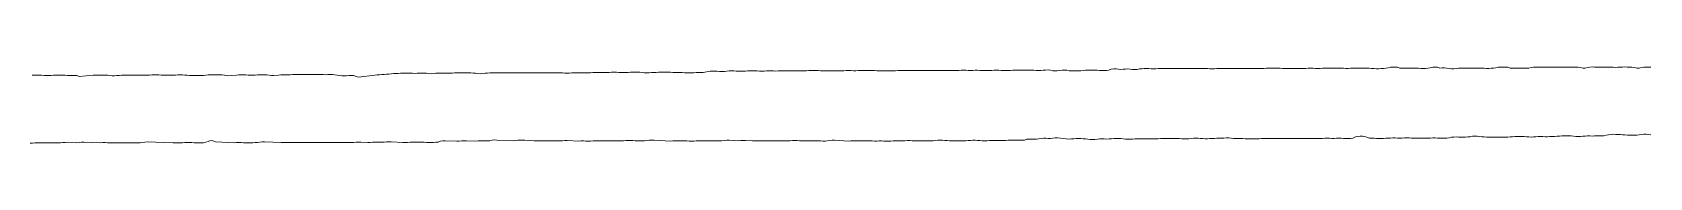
# Model space of a CAD drawing. Extents: x -16 to 11205, y -14909 to 147.
# Drawn here: x 121.24 to 136.42, y 37.67 to 38.38 of the extents above; entities that cross this region are included whole.
import ezdxf

# ---------------------------------------------------------------- set-up
doc = ezdxf.new("R2010")
doc.units = 0
doc.layers.get('0').update_dxf_attribs({"color": 1, "linetype": 'CONTINUOUS', "lineweight": 15, "true_color": 0xff0000})

msp = doc.modelspace()

# ---------------------------------------------------------------- linework, layer by layer
for p, q in [((121.257, 38.303), (121.235, 38.303)), ((121.279, 38.303), (121.257, 38.303)), ((121.301, 38.303), (121.279, 38.303)), ((121.323, 38.303), (121.301, 38.303)), ((121.345, 38.301), (121.323, 38.303)), ((121.367, 38.3), (121.345, 38.301)), ((121.389, 38.3), (121.367, 38.3)), ((121.412, 38.301), (121.389, 38.3)), ((121.434, 38.303), (121.412, 38.301)), ((121.456, 38.303), (121.434, 38.303)), ((121.477, 38.304), (121.456, 38.303)), ((121.499, 38.304), (121.477, 38.304)), ((121.521, 38.304), (121.499, 38.304)), ((121.543, 38.303), (121.521, 38.304)), ((121.565, 38.301), (121.543, 38.303)), ((121.587, 38.3), (121.565, 38.301)), ((121.609, 38.3), (121.587, 38.3)), ((121.631, 38.3), (121.609, 38.3)), ((121.653, 38.3), (121.631, 38.3)), ((121.676, 38.291), (121.653, 38.3)), ((121.808, 38.303), (121.676, 38.291)), ((121.83, 38.304), (121.808, 38.303)), ((121.852, 38.305), (121.83, 38.304)), ((121.874, 38.305), (121.852, 38.305)), ((121.896, 38.305), (121.874, 38.305)), ((121.918, 38.305), (121.896, 38.305)), ((121.94, 38.304), (121.918, 38.305)), ((121.962, 38.302), (121.94, 38.304)), ((121.984, 38.299), (121.962, 38.302)), ((122.006, 38.298), (121.984, 38.299)), ((122.028, 38.3), (122.006, 38.298)), ((122.05, 38.302), (122.028, 38.3)), ((122.072, 38.303), (122.05, 38.302)), ((122.094, 38.303), (122.072, 38.303)), ((122.116, 38.303), (122.094, 38.303)), ((122.138, 38.304), (122.116, 38.303)), ((122.16, 38.305), (122.138, 38.304)), ((122.182, 38.304), (122.16, 38.305)), ((122.204, 38.304), (122.182, 38.304)), ((122.226, 38.304), (122.204, 38.304)), ((122.248, 38.305), (122.226, 38.304)), ((122.27, 38.305), (122.248, 38.305)), ((122.292, 38.305), (122.27, 38.305)), ((122.314, 38.305), (122.292, 38.305)), ((122.336, 38.305), (122.314, 38.305)), ((122.358, 38.306), (122.336, 38.305)), ((122.38, 38.306), (122.358, 38.306)), ((122.402, 38.306), (122.38, 38.306)), ((122.424, 38.306), (122.402, 38.306)), ((122.446, 38.305), (122.424, 38.306)), ((122.468, 38.305), (122.446, 38.305)), ((122.49, 38.305), (122.468, 38.305)), ((122.512, 38.305), (122.49, 38.305)), ((122.535, 38.305), (122.512, 38.305)), ((122.557, 38.305), (122.535, 38.305)), ((122.579, 38.305), (122.557, 38.305)), ((122.601, 38.306), (122.579, 38.305)), ((122.623, 38.306), (122.601, 38.306)), ((122.645, 38.306), (122.623, 38.306)), ((122.667, 38.305), (122.645, 38.306)), ((122.689, 38.304), (122.667, 38.305)), ((122.711, 38.302), (122.689, 38.304)), ((122.733, 38.301), (122.711, 38.302)), ((122.755, 38.301), (122.733, 38.301)), ((122.777, 38.3), (122.755, 38.301)), ((122.799, 38.3), (122.777, 38.3)), ((122.821, 38.301), (122.799, 38.3)), ((122.843, 38.302), (122.821, 38.301)), ((122.865, 38.304), (122.843, 38.302)), ((122.887, 38.306), (122.865, 38.304)), ((122.909, 38.307), (122.887, 38.306)), ((122.931, 38.307), (122.909, 38.307)), ((122.953, 38.307), (122.931, 38.307)), ((122.975, 38.307), (122.953, 38.307)), ((122.997, 38.307), (122.975, 38.307)), ((123.019, 38.306), (122.997, 38.307)), ((123.041, 38.303), (123.019, 38.306)), ((123.063, 38.298), (123.041, 38.303)), ((123.151, 38.305), (123.063, 38.298)), ((123.173, 38.306), (123.151, 38.305)), ((123.195, 38.306), (123.173, 38.306)), ((123.217, 38.306), (123.195, 38.306)), ((123.239, 38.306), (123.217, 38.306)), ((123.261, 38.305), (123.239, 38.306)), ((123.283, 38.304), (123.261, 38.305)), ((123.305, 38.303), (123.283, 38.304)), ((123.327, 38.305), (123.305, 38.303)), ((123.349, 38.306), (123.327, 38.305)), ((123.371, 38.308), (123.349, 38.306)), ((123.393, 38.308), (123.371, 38.308)), ((123.416, 38.307), (123.393, 38.308)), ((123.437, 38.306), (123.416, 38.307)), ((123.459, 38.303), (123.437, 38.306)), ((123.481, 38.301), (123.459, 38.303)), ((123.504, 38.3), (123.481, 38.301)), ((123.547, 38.305), (123.504, 38.3)), ((123.569, 38.308), (123.547, 38.305)), ((123.591, 38.308), (123.569, 38.308)), ((123.613, 38.307), (123.591, 38.308)), ((123.636, 38.307), (123.613, 38.307)), ((123.657, 38.307), (123.636, 38.307)), ((123.679, 38.309), (123.657, 38.307)), ((123.701, 38.31), (123.679, 38.309)), ((123.723, 38.311), (123.701, 38.31)), ((123.746, 38.311), (123.723, 38.311)), ((123.768, 38.311), (123.746, 38.311)), ((123.79, 38.311), (123.768, 38.311)), ((123.812, 38.31), (123.79, 38.311)), ((123.834, 38.31), (123.812, 38.31)), ((123.856, 38.31), (123.834, 38.31)), ((123.878, 38.31), (123.856, 38.31)), ((123.9, 38.31), (123.878, 38.31)), ((123.922, 38.31), (123.9, 38.31)), ((123.944, 38.309), (123.922, 38.31)), ((123.966, 38.309), (123.944, 38.309)), ((123.988, 38.308), (123.966, 38.309)), ((124.01, 38.309), (123.988, 38.308)), ((124.032, 38.309), (124.01, 38.309)), ((124.054, 38.309), (124.032, 38.309)), ((124.076, 38.307), (124.054, 38.309)), ((124.098, 38.304), (124.076, 38.307)), ((124.12, 38.3), (124.098, 38.304)), ((124.142, 38.297), (124.12, 38.3)), ((124.164, 38.297), (124.142, 38.297)), ((124.186, 38.299), (124.164, 38.297)), ((124.208, 38.3), (124.186, 38.299)), ((124.23, 38.301), (124.208, 38.3)), ((124.252, 38.301), (124.23, 38.301)), ((124.275, 38.29), (124.252, 38.301)), ((124.297, 38.286), (124.275, 38.29)), ((124.451, 38.303), (124.297, 38.286)), ((124.472, 38.306), (124.451, 38.303)), ((124.494, 38.308), (124.472, 38.306)), ((124.516, 38.31), (124.494, 38.308)), ((124.538, 38.311), (124.516, 38.31)), ((124.56, 38.312), (124.538, 38.311)), ((124.582, 38.312), (124.56, 38.312)), ((124.627, 38.318), (124.582, 38.312)), ((124.649, 38.318), (124.627, 38.318)), ((124.671, 38.319), (124.649, 38.318)), ((124.693, 38.321), (124.671, 38.319)), ((124.715, 38.322), (124.693, 38.321)), ((124.737, 38.323), (124.715, 38.322)), ((124.759, 38.323), (124.737, 38.323)), ((124.781, 38.322), (124.759, 38.323)), ((124.803, 38.321), (124.781, 38.322)), ((124.825, 38.32), (124.803, 38.321)), ((124.847, 38.321), (124.825, 38.32)), ((124.869, 38.323), (124.847, 38.321)), ((124.891, 38.324), (124.869, 38.323)), ((124.913, 38.324), (124.891, 38.324)), ((124.935, 38.321), (124.913, 38.324)), ((124.957, 38.318), (124.935, 38.321)), ((124.979, 38.317), (124.957, 38.318)), ((125.001, 38.318), (124.979, 38.317)), ((125.023, 38.321), (125.001, 38.318)), ((125.045, 38.323), (125.023, 38.321)), ((125.067, 38.324), (125.045, 38.323)), ((125.089, 38.323), (125.067, 38.324)), ((125.111, 38.322), (125.089, 38.323)), ((125.133, 38.322), (125.111, 38.322)), ((125.155, 38.322), (125.133, 38.322)), ((125.177, 38.324), (125.155, 38.322)), ((125.199, 38.325), (125.177, 38.324)), ((125.221, 38.325), (125.199, 38.325)), ((125.243, 38.325), (125.221, 38.325)), ((125.265, 38.325), (125.243, 38.325)), ((125.287, 38.326), (125.265, 38.325)), ((125.309, 38.326), (125.287, 38.326)), ((125.331, 38.326), (125.309, 38.326)), ((125.353, 38.326), (125.331, 38.326)), ((125.375, 38.324), (125.353, 38.326)), ((125.397, 38.322), (125.375, 38.324)), ((125.419, 38.319), (125.397, 38.322)), ((125.441, 38.317), (125.419, 38.319)), ((125.464, 38.318), (125.441, 38.317)), ((125.486, 38.321), (125.464, 38.318)), ((125.507, 38.324), (125.486, 38.321)), ((125.529, 38.326), (125.507, 38.324)), ((125.551, 38.326), (125.529, 38.326)), ((125.573, 38.326), (125.551, 38.326)), ((125.595, 38.326), (125.573, 38.326)), ((125.617, 38.326), (125.595, 38.326)), ((125.64, 38.326), (125.617, 38.326)), ((125.662, 38.327), (125.64, 38.326)), ((125.684, 38.326), (125.662, 38.327)), ((125.706, 38.326), (125.684, 38.326)), ((125.728, 38.326), (125.706, 38.326)), ((125.75, 38.326), (125.728, 38.326)), ((125.772, 38.326), (125.75, 38.326)), ((125.794, 38.326), (125.772, 38.326)), ((125.816, 38.326), (125.794, 38.326)), ((125.838, 38.326), (125.816, 38.326)), ((125.86, 38.326), (125.838, 38.326)), ((125.882, 38.326), (125.86, 38.326)), ((125.904, 38.326), (125.882, 38.326)), ((125.926, 38.326), (125.904, 38.326)), ((125.948, 38.327), (125.926, 38.326)), ((125.97, 38.327), (125.948, 38.327)), ((125.992, 38.326), (125.97, 38.327)), ((126.014, 38.326), (125.992, 38.326)), ((126.036, 38.326), (126.014, 38.326)), ((126.058, 38.326), (126.036, 38.326)), ((126.08, 38.327), (126.058, 38.326)), ((126.102, 38.327), (126.08, 38.327)), ((126.124, 38.327), (126.102, 38.327)), ((126.146, 38.326), (126.124, 38.327)), ((126.168, 38.326), (126.146, 38.326)), ((126.19, 38.326), (126.168, 38.326)), ((126.212, 38.325), (126.19, 38.326)), ((126.234, 38.324), (126.212, 38.325)), ((126.256, 38.322), (126.234, 38.324)), ((126.278, 38.323), (126.256, 38.322)), ((126.3, 38.325), (126.278, 38.323)), ((126.322, 38.327), (126.3, 38.325)), ((126.344, 38.327), (126.322, 38.327)), ((126.366, 38.327), (126.344, 38.327)), ((126.388, 38.326), (126.366, 38.327)), ((126.41, 38.325), (126.388, 38.326)), ((126.432, 38.325), (126.41, 38.325)), ((126.454, 38.326), (126.432, 38.325)), ((126.476, 38.327), (126.454, 38.326)), ((126.498, 38.328), (126.476, 38.327)), ((126.52, 38.329), (126.498, 38.328)), ((126.542, 38.329), (126.52, 38.329)), ((126.564, 38.329), (126.542, 38.329)), ((126.586, 38.328), (126.564, 38.329)), ((126.608, 38.328), (126.586, 38.328)), ((126.63, 38.329), (126.608, 38.328)), ((126.652, 38.33), (126.63, 38.329)), ((126.674, 38.331), (126.652, 38.33)), ((126.696, 38.331), (126.674, 38.331)), ((126.719, 38.331), (126.696, 38.331)), ((126.741, 38.33), (126.719, 38.331)), ((126.763, 38.33), (126.741, 38.33)), ((126.785, 38.33), (126.763, 38.33)), ((126.807, 38.33), (126.785, 38.33)), ((126.829, 38.33), (126.807, 38.33)), ((126.851, 38.331), (126.829, 38.33)), ((126.873, 38.331), (126.851, 38.331)), ((126.895, 38.332), (126.873, 38.331)), ((126.917, 38.332), (126.895, 38.332)), ((126.939, 38.331), (126.917, 38.332)), ((126.961, 38.329), (126.939, 38.331)), ((126.983, 38.327), (126.961, 38.329)), ((127.005, 38.327), (126.983, 38.327)), ((127.027, 38.327), (127.005, 38.327)), ((127.049, 38.328), (127.027, 38.327)), ((127.071, 38.329), (127.049, 38.328)), ((127.093, 38.33), (127.071, 38.329)), ((127.115, 38.331), (127.093, 38.33)), ((127.137, 38.331), (127.115, 38.331)), ((127.159, 38.332), (127.137, 38.331)), ((127.181, 38.332), (127.159, 38.332)), ((127.203, 38.332), (127.181, 38.332)), ((127.225, 38.331), (127.203, 38.332)), ((127.247, 38.329), (127.225, 38.331)), ((127.269, 38.328), (127.247, 38.329)), ((127.291, 38.328), (127.269, 38.328)), ((127.313, 38.328), (127.291, 38.328)), ((127.335, 38.328), (127.313, 38.328)), ((127.357, 38.327), (127.335, 38.328)), ((127.379, 38.326), (127.357, 38.327)), ((127.401, 38.326), (127.379, 38.326)), ((127.423, 38.327), (127.401, 38.326)), ((127.445, 38.327), (127.423, 38.327)), ((127.467, 38.328), (127.445, 38.327)), ((127.489, 38.328), (127.467, 38.328)), ((127.511, 38.328), (127.489, 38.328)), ((127.533, 38.329), (127.511, 38.328)), ((127.6, 38.34), (127.533, 38.329)), ((127.621, 38.34), (127.6, 38.34)), ((127.643, 38.34), (127.621, 38.34)), ((127.665, 38.34), (127.643, 38.34)), ((127.687, 38.338), (127.665, 38.34)), ((127.71, 38.338), (127.687, 38.338)), ((127.732, 38.339), (127.71, 38.338)), ((127.754, 38.341), (127.732, 38.339)), ((127.776, 38.343), (127.754, 38.341)), ((127.798, 38.344), (127.776, 38.343)), ((127.82, 38.343), (127.798, 38.344)), ((127.842, 38.342), (127.82, 38.343)), ((127.864, 38.342), (127.842, 38.342)), ((127.886, 38.341), (127.864, 38.342)), ((127.908, 38.342), (127.886, 38.341)), ((127.93, 38.342), (127.908, 38.342)), ((127.952, 38.343), (127.93, 38.342)), ((127.974, 38.344), (127.952, 38.343)), ((127.996, 38.344), (127.974, 38.344)), ((128.018, 38.344), (127.996, 38.344)), ((128.04, 38.343), (128.018, 38.344)), ((128.062, 38.342), (128.04, 38.343)), ((128.084, 38.342), (128.062, 38.342)), ((128.106, 38.342), (128.084, 38.342)), ((128.128, 38.344), (128.106, 38.342)), ((128.15, 38.344), (128.128, 38.344)), ((128.172, 38.344), (128.15, 38.344)), ((128.194, 38.343), (128.172, 38.344)), ((128.216, 38.342), (128.194, 38.343)), ((128.238, 38.343), (128.216, 38.342)), ((128.26, 38.344), (128.238, 38.343)), ((128.282, 38.344), (128.26, 38.344)), ((128.304, 38.345), (128.282, 38.344)), ((128.326, 38.345), (128.304, 38.345)), ((128.348, 38.345), (128.326, 38.345)), ((128.37, 38.345), (128.348, 38.345)), ((128.392, 38.345), (128.37, 38.345)), ((128.414, 38.345), (128.392, 38.345)), ((128.436, 38.345), (128.414, 38.345)), ((128.458, 38.346), (128.436, 38.345)), ((128.48, 38.346), (128.458, 38.346)), ((128.502, 38.346), (128.48, 38.346)), ((128.524, 38.347), (128.502, 38.346)), ((128.546, 38.347), (128.524, 38.347)), ((128.568, 38.348), (128.546, 38.347)), ((128.59, 38.347), (128.568, 38.348)), ((128.612, 38.347), (128.59, 38.347)), ((128.634, 38.346), (128.612, 38.347)), ((128.656, 38.346), (128.634, 38.346)), ((128.678, 38.346), (128.656, 38.346)), ((128.7, 38.346), (128.678, 38.346)), ((128.722, 38.346), (128.7, 38.346)), ((128.744, 38.346), (128.722, 38.346)), ((128.766, 38.345), (128.744, 38.346)), ((128.788, 38.345), (128.766, 38.345)), ((128.811, 38.345), (128.788, 38.345)), ((128.833, 38.345), (128.811, 38.345)), ((128.855, 38.346), (128.833, 38.345)), ((128.877, 38.347), (128.855, 38.346)), ((128.899, 38.347), (128.877, 38.347)), ((128.921, 38.347), (128.899, 38.347)), ((128.943, 38.346), (128.921, 38.347)), ((128.965, 38.346), (128.943, 38.346)), ((128.987, 38.347), (128.965, 38.346)), ((129.009, 38.347), (128.987, 38.347)), ((129.031, 38.347), (129.009, 38.347)), ((129.053, 38.347), (129.031, 38.347)), ((129.075, 38.347), (129.053, 38.347)), ((129.097, 38.347), (129.075, 38.347)), ((129.119, 38.347), (129.097, 38.347)), ((129.141, 38.347), (129.119, 38.347)), ((129.163, 38.346), (129.141, 38.347)), ((129.185, 38.346), (129.163, 38.346)), ((129.207, 38.346), (129.185, 38.346)), ((129.229, 38.346), (129.207, 38.346)), ((129.251, 38.346), (129.229, 38.346)), ((129.273, 38.344), (129.251, 38.346)), ((129.295, 38.344), (129.273, 38.344)), ((129.317, 38.344), (129.295, 38.344)), ((129.339, 38.345), (129.317, 38.344)), ((129.361, 38.347), (129.339, 38.345)), ((129.383, 38.347), (129.361, 38.347)), ((129.405, 38.347), (129.383, 38.347)), ((129.427, 38.347), (129.405, 38.347)), ((129.449, 38.347), (129.427, 38.347)), ((129.471, 38.347), (129.449, 38.347)), ((129.493, 38.347), (129.471, 38.347)), ((129.515, 38.348), (129.493, 38.347)), ((129.537, 38.348), (129.515, 38.348)), ((129.559, 38.348), (129.537, 38.348)), ((129.581, 38.348), (129.559, 38.348)), ((129.603, 38.348), (129.581, 38.348)), ((129.625, 38.348), (129.603, 38.348)), ((129.647, 38.348), (129.625, 38.348)), ((129.669, 38.349), (129.647, 38.348)), ((129.691, 38.349), (129.669, 38.349)), ((129.713, 38.349), (129.691, 38.349)), ((129.735, 38.349), (129.713, 38.349)), ((129.757, 38.349), (129.735, 38.349)), ((129.779, 38.349), (129.757, 38.349)), ((129.801, 38.349), (129.779, 38.349)), ((129.823, 38.348), (129.801, 38.349)), ((129.846, 38.348), (129.823, 38.348)), ((129.867, 38.348), (129.846, 38.348)), ((129.889, 38.348), (129.867, 38.348)), ((129.911, 38.348), (129.889, 38.348)), ((129.933, 38.349), (129.911, 38.348)), ((129.955, 38.35), (129.933, 38.349)), ((129.978, 38.35), (129.955, 38.35)), ((130, 38.35), (129.978, 38.35)), ((130.022, 38.349), (130, 38.35)), ((130.044, 38.349), (130.022, 38.349)), ((130.066, 38.349), (130.044, 38.349)), ((130.088, 38.35), (130.066, 38.349)), ((130.11, 38.35), (130.088, 38.35)), ((130.132, 38.349), (130.11, 38.35)), ((130.154, 38.348), (130.132, 38.349)), ((130.176, 38.348), (130.154, 38.348)), ((130.198, 38.348), (130.176, 38.348)), ((130.22, 38.348), (130.198, 38.348)), ((130.242, 38.349), (130.22, 38.348)), ((130.264, 38.35), (130.242, 38.349)), ((130.286, 38.35), (130.264, 38.35)), ((130.308, 38.35), (130.286, 38.35)), ((130.33, 38.349), (130.308, 38.35)), ((130.352, 38.348), (130.33, 38.349)), ((130.374, 38.348), (130.352, 38.348)), ((130.396, 38.348), (130.374, 38.348)), ((130.418, 38.349), (130.396, 38.348)), ((130.44, 38.351), (130.418, 38.349)), ((130.462, 38.351), (130.44, 38.351)), ((130.484, 38.351), (130.462, 38.351)), ((130.506, 38.351), (130.484, 38.351)), ((130.528, 38.351), (130.506, 38.351)), ((130.55, 38.351), (130.528, 38.351)), ((130.572, 38.351), (130.55, 38.351)), ((130.594, 38.352), (130.572, 38.351)), ((130.616, 38.352), (130.594, 38.352)), ((130.638, 38.351), (130.616, 38.352)), ((130.66, 38.349), (130.638, 38.351)), ((130.682, 38.348), (130.66, 38.349)), ((130.704, 38.348), (130.682, 38.348)), ((130.726, 38.35), (130.704, 38.348)), ((130.748, 38.352), (130.726, 38.35)), ((130.771, 38.353), (130.748, 38.352)), ((130.793, 38.35), (130.771, 38.353)), ((130.815, 38.346), (130.793, 38.35)), ((130.836, 38.343), (130.815, 38.346)), ((130.858, 38.344), (130.836, 38.343)), ((130.88, 38.348), (130.858, 38.344)), ((130.902, 38.352), (130.88, 38.348)), ((130.925, 38.352), (130.902, 38.352)), ((130.947, 38.35), (130.925, 38.352)), ((130.969, 38.346), (130.947, 38.35)), ((130.991, 38.344), (130.969, 38.346)), ((131.013, 38.344), (130.991, 38.344)), ((131.035, 38.344), (131.013, 38.344)), ((131.057, 38.344), (131.035, 38.344)), ((131.079, 38.345), (131.057, 38.344)), ((131.1, 38.348), (131.079, 38.345)), ((131.122, 38.35), (131.1, 38.348)), ((131.144, 38.351), (131.122, 38.35)), ((131.167, 38.351), (131.144, 38.351)), ((131.189, 38.35), (131.167, 38.351)), ((131.211, 38.35), (131.189, 38.35)), ((131.233, 38.35), (131.211, 38.35)), ((131.255, 38.349), (131.233, 38.35)), ((131.277, 38.348), (131.255, 38.349)), ((131.299, 38.347), (131.277, 38.348)), ((131.321, 38.348), (131.299, 38.347)), ((131.342, 38.35), (131.321, 38.348)), ((131.365, 38.361), (131.342, 38.35)), ((131.387, 38.362), (131.365, 38.361)), ((131.409, 38.362), (131.387, 38.362)), ((131.431, 38.36), (131.409, 38.362)), ((131.453, 38.358), (131.431, 38.36)), ((131.475, 38.359), (131.453, 38.358)), ((131.497, 38.361), (131.475, 38.359)), ((131.519, 38.362), (131.497, 38.361)), ((131.541, 38.36), (131.519, 38.362)), ((131.563, 38.357), (131.541, 38.36)), ((131.585, 38.356), (131.563, 38.357)), ((131.608, 38.358), (131.585, 38.356)), ((131.629, 38.362), (131.608, 38.358)), ((131.651, 38.364), (131.629, 38.362)), ((131.673, 38.366), (131.651, 38.364)), ((131.695, 38.366), (131.673, 38.366)), ((131.717, 38.365), (131.695, 38.366)), ((131.739, 38.364), (131.717, 38.365)), ((131.761, 38.364), (131.739, 38.364)), ((131.783, 38.364), (131.761, 38.364)), ((131.805, 38.365), (131.783, 38.364)), ((131.827, 38.365), (131.805, 38.365)), ((131.849, 38.365), (131.827, 38.365)), ((131.871, 38.365), (131.849, 38.365)), ((131.893, 38.365), (131.871, 38.365)), ((131.915, 38.365), (131.893, 38.365)), ((131.937, 38.365), (131.915, 38.365)), ((131.959, 38.366), (131.937, 38.365)), ((131.981, 38.366), (131.959, 38.366)), ((132.003, 38.366), (131.981, 38.366)), ((132.025, 38.366), (132.003, 38.366)), ((132.048, 38.366), (132.025, 38.366)), ((132.07, 38.366), (132.048, 38.366)), ((132.092, 38.367), (132.07, 38.366)), ((132.114, 38.366), (132.092, 38.367)), ((132.136, 38.366), (132.114, 38.366)), ((132.158, 38.365), (132.136, 38.366)), ((132.18, 38.365), (132.158, 38.365)), ((132.202, 38.365), (132.18, 38.365)), ((132.224, 38.365), (132.202, 38.365)), ((132.246, 38.365), (132.224, 38.365)), ((132.268, 38.365), (132.246, 38.365)), ((132.29, 38.364), (132.268, 38.365)), ((132.312, 38.364), (132.29, 38.364)), ((132.334, 38.364), (132.312, 38.364)), ((132.356, 38.365), (132.334, 38.364)), ((132.378, 38.366), (132.356, 38.365)), ((132.4, 38.366), (132.378, 38.366)), ((132.422, 38.365), (132.4, 38.366)), ((132.444, 38.365), (132.422, 38.365)), ((132.466, 38.366), (132.444, 38.365)), ((132.488, 38.366), (132.466, 38.366)), ((132.51, 38.367), (132.488, 38.366)), ((132.532, 38.367), (132.51, 38.367)), ((132.554, 38.366), (132.532, 38.367)), ((132.576, 38.366), (132.554, 38.366)), ((132.598, 38.366), (132.576, 38.366)), ((132.62, 38.366), (132.598, 38.366)), ((132.642, 38.367), (132.62, 38.366)), ((132.664, 38.367), (132.642, 38.367)), ((132.686, 38.367), (132.664, 38.367)), ((132.708, 38.367), (132.686, 38.367)), ((132.73, 38.367), (132.708, 38.367)), ((132.752, 38.367), (132.73, 38.367)), ((132.774, 38.367), (132.752, 38.367)), ((132.796, 38.367), (132.774, 38.367)), ((132.818, 38.368), (132.796, 38.367)), ((132.84, 38.368), (132.818, 38.368)), ((132.862, 38.368), (132.84, 38.368)), ((132.884, 38.368), (132.862, 38.368)), ((132.906, 38.369), (132.884, 38.368)), ((132.928, 38.368), (132.906, 38.369)), ((132.95, 38.368), (132.928, 38.368)), ((132.972, 38.366), (132.95, 38.368)), ((132.994, 38.365), (132.972, 38.366)), ((133.016, 38.365), (132.994, 38.365)), ((133.038, 38.366), (133.016, 38.365)), ((133.06, 38.367), (133.038, 38.366)), ((133.082, 38.367), (133.06, 38.367)), ((133.105, 38.367), (133.082, 38.367)), ((133.127, 38.366), (133.105, 38.367)), ((133.149, 38.365), (133.127, 38.366)), ((133.171, 38.366), (133.149, 38.365)), ((133.192, 38.367), (133.171, 38.366)), ((133.214, 38.368), (133.192, 38.367)), ((133.237, 38.369), (133.214, 38.368)), ((133.259, 38.369), (133.237, 38.369)), ((133.281, 38.367), (133.259, 38.369)), ((133.303, 38.366), (133.281, 38.367)), ((133.325, 38.367), (133.303, 38.366)), ((133.346, 38.368), (133.325, 38.367)), ((133.368, 38.37), (133.346, 38.368)), ((133.391, 38.371), (133.368, 38.37)), ((133.413, 38.371), (133.391, 38.371)), ((133.435, 38.37), (133.413, 38.371)), ((133.457, 38.37), (133.435, 38.37)), ((133.479, 38.37), (133.457, 38.37)), ((133.501, 38.37), (133.479, 38.37)), ((133.523, 38.369), (133.501, 38.37)), ((133.545, 38.368), (133.523, 38.369)), ((133.567, 38.367), (133.545, 38.368)), ((133.589, 38.367), (133.567, 38.367)), ((133.611, 38.368), (133.589, 38.367)), ((133.633, 38.369), (133.611, 38.368)), ((133.655, 38.369), (133.633, 38.369)), ((133.677, 38.369), (133.655, 38.369)), ((133.699, 38.369), (133.677, 38.369)), ((133.721, 38.37), (133.699, 38.369)), ((133.743, 38.37), (133.721, 38.37)), ((133.765, 38.37), (133.743, 38.37)), ((133.787, 38.368), (133.765, 38.37)), ((133.809, 38.367), (133.787, 38.368)), ((133.831, 38.365), (133.809, 38.367)), ((133.853, 38.364), (133.831, 38.365)), ((133.875, 38.364), (133.853, 38.364)), ((133.897, 38.365), (133.875, 38.364)), ((133.919, 38.366), (133.897, 38.365)), ((133.941, 38.369), (133.919, 38.366)), ((133.963, 38.372), (133.941, 38.369)), ((133.985, 38.38), (133.963, 38.372)), ((134.007, 38.38), (133.985, 38.38)), ((134.029, 38.379), (134.007, 38.38)), ((134.051, 38.379), (134.029, 38.379)), ((134.074, 38.371), (134.051, 38.379)), ((134.096, 38.37), (134.074, 38.371)), ((134.118, 38.369), (134.096, 38.37)), ((134.139, 38.369), (134.118, 38.369)), ((134.161, 38.369), (134.139, 38.369)), ((134.183, 38.37), (134.161, 38.369)), ((134.206, 38.371), (134.183, 38.37)), ((134.228, 38.371), (134.206, 38.371)), ((134.25, 38.369), (134.228, 38.371)), ((134.272, 38.366), (134.25, 38.369)), ((134.294, 38.365), (134.272, 38.366)), ((134.315, 38.367), (134.294, 38.365)), ((134.337, 38.369), (134.315, 38.367)), ((134.359, 38.372), (134.337, 38.369)), ((134.382, 38.38), (134.359, 38.372)), ((134.404, 38.379), (134.382, 38.38)), ((134.426, 38.379), (134.404, 38.379)), ((134.448, 38.371), (134.426, 38.379)), ((134.47, 38.372), (134.448, 38.371)), ((134.492, 38.372), (134.47, 38.372)), ((134.514, 38.369), (134.492, 38.372)), ((134.536, 38.365), (134.514, 38.369)), ((134.558, 38.363), (134.536, 38.365)), ((134.58, 38.364), (134.558, 38.363)), ((134.602, 38.367), (134.58, 38.364)), ((134.623, 38.37), (134.602, 38.367)), ((134.646, 38.37), (134.623, 38.37)), ((134.668, 38.37), (134.646, 38.37)), ((134.69, 38.37), (134.668, 38.37)), ((134.712, 38.37), (134.69, 38.37)), ((134.734, 38.37), (134.712, 38.37)), ((134.756, 38.37), (134.734, 38.37)), ((134.778, 38.37), (134.756, 38.37)), ((134.8, 38.37), (134.778, 38.37)), ((134.822, 38.37), (134.8, 38.37)), ((134.844, 38.369), (134.822, 38.37)), ((134.866, 38.368), (134.844, 38.369)), ((134.888, 38.367), (134.866, 38.368)), ((134.91, 38.367), (134.888, 38.367)), ((134.932, 38.368), (134.91, 38.367)), ((134.954, 38.37), (134.932, 38.368)), ((134.976, 38.372), (134.954, 38.37)), ((134.998, 38.379), (134.976, 38.372)), ((135.02, 38.379), (134.998, 38.379)), ((135.042, 38.378), (135.02, 38.379)), ((135.064, 38.378), (135.042, 38.378)), ((135.086, 38.378), (135.064, 38.378)), ((135.108, 38.371), (135.086, 38.378)), ((135.13, 38.37), (135.108, 38.371)), ((135.152, 38.369), (135.13, 38.37)), ((135.174, 38.369), (135.152, 38.369)), ((135.196, 38.369), (135.174, 38.369)), ((135.218, 38.369), (135.196, 38.369)), ((135.24, 38.369), (135.218, 38.369)), ((135.262, 38.37), (135.24, 38.369)), ((135.284, 38.37), (135.262, 38.37)), ((135.307, 38.377), (135.284, 38.37)), ((135.329, 38.378), (135.307, 38.377)), ((135.351, 38.378), (135.329, 38.378)), ((135.373, 38.378), (135.351, 38.378)), ((135.395, 38.379), (135.373, 38.378)), ((135.417, 38.379), (135.395, 38.379)), ((135.439, 38.379), (135.417, 38.379)), ((135.461, 38.379), (135.439, 38.379)), ((135.483, 38.379), (135.461, 38.379)), ((135.505, 38.379), (135.483, 38.379)), ((135.527, 38.378), (135.505, 38.379)), ((135.549, 38.378), (135.527, 38.378)), ((135.571, 38.378), (135.549, 38.378)), ((135.593, 38.378), (135.571, 38.378)), ((135.615, 38.379), (135.593, 38.378)), ((135.637, 38.378), (135.615, 38.379)), ((135.659, 38.378), (135.637, 38.378)), ((135.681, 38.378), (135.659, 38.378)), ((135.703, 38.379), (135.681, 38.378)), ((135.725, 38.38), (135.703, 38.379)), ((135.747, 38.38), (135.725, 38.38)), ((135.769, 38.377), (135.747, 38.38)), ((135.791, 38.368), (135.769, 38.377)), ((135.813, 38.368), (135.791, 38.368)), ((135.835, 38.377), (135.813, 38.368)), ((135.857, 38.38), (135.835, 38.377)), ((135.879, 38.381), (135.857, 38.38)), ((135.901, 38.38), (135.879, 38.381)), ((135.923, 38.379), (135.901, 38.38)), ((135.945, 38.378), (135.923, 38.379)), ((135.967, 38.379), (135.945, 38.378)), ((135.989, 38.38), (135.967, 38.379)), ((136.011, 38.38), (135.989, 38.38)), ((136.033, 38.38), (136.011, 38.38)), ((136.055, 38.379), (136.033, 38.38)), ((136.077, 38.378), (136.055, 38.379)), ((136.099, 38.377), (136.077, 38.378)), ((136.121, 38.378), (136.099, 38.377)), ((136.143, 38.379), (136.121, 38.378)), ((136.165, 38.38), (136.143, 38.379)), ((136.187, 38.381), (136.165, 38.38)), ((136.209, 38.38), (136.187, 38.381)), ((136.231, 38.379), (136.209, 38.38)), ((136.253, 38.378), (136.231, 38.379)), ((136.275, 38.377), (136.253, 38.378)), ((136.297, 38.369), (136.275, 38.377)), ((136.319, 38.369), (136.297, 38.369)), ((136.342, 38.377), (136.319, 38.369)), ((136.364, 38.379), (136.342, 38.377)), ((136.386, 38.38), (136.364, 38.379)), ((136.408, 38.38), (136.386, 38.38)), ((136.43, 38.38), (136.408, 38.38)), ((121.214, 37.666), (121.236, 37.666)), ((121.236, 37.666), (121.258, 37.667)), ((121.258, 37.667), (121.28, 37.667)), ((121.28, 37.667), (121.302, 37.668)), ((121.302, 37.668), (121.324, 37.668)), ((121.324, 37.668), (121.346, 37.668)), ((121.346, 37.668), (121.368, 37.667)), ((121.368, 37.667), (121.39, 37.667)), ((121.39, 37.667), (121.412, 37.668)), ((121.412, 37.668), (121.434, 37.668)), ((121.434, 37.668), (121.456, 37.667)), ((121.456, 37.667), (121.478, 37.667)), ((121.478, 37.667), (121.5, 37.669)), ((121.5, 37.669), (121.522, 37.67)), ((121.522, 37.67), (121.544, 37.671)), ((121.544, 37.671), (121.654, 37.669)), ((121.654, 37.669), (121.676, 37.671)), ((121.676, 37.671), (121.698, 37.673)), ((121.698, 37.673), (121.72, 37.673)), ((121.72, 37.673), (121.874, 37.669)), ((121.874, 37.669), (121.896, 37.67)), ((121.896, 37.67), (121.918, 37.67)), ((121.918, 37.67), (121.94, 37.669)), ((121.94, 37.669), (121.962, 37.669)), ((121.962, 37.669), (121.985, 37.668)), ((121.985, 37.668), (122.007, 37.669)), ((122.007, 37.669), (122.029, 37.669)), ((122.029, 37.669), (122.051, 37.669)), ((122.051, 37.669), (122.073, 37.668)), ((122.073, 37.668), (122.095, 37.668)), ((122.095, 37.668), (122.117, 37.669)), ((122.117, 37.669), (122.139, 37.669)), ((122.139, 37.669), (122.161, 37.668)), ((122.161, 37.668), (122.183, 37.668)), ((122.183, 37.668), (122.205, 37.667)), ((122.205, 37.667), (122.227, 37.667)), ((122.227, 37.667), (122.249, 37.668)), ((122.249, 37.668), (122.271, 37.671)), ((122.271, 37.671), (122.292, 37.675)), ((122.292, 37.675), (122.315, 37.677)), ((122.315, 37.677), (122.469, 37.671)), ((122.469, 37.671), (122.557, 37.669)), ((122.557, 37.669), (122.579, 37.669)), ((122.579, 37.669), (122.601, 37.669)), ((122.601, 37.669), (122.623, 37.669)), ((122.623, 37.669), (122.645, 37.669)), ((122.645, 37.669), (122.667, 37.67)), ((122.667, 37.67), (122.689, 37.671)), ((122.689, 37.671), (122.711, 37.671)), ((122.711, 37.671), (122.733, 37.67)), ((122.733, 37.67), (122.755, 37.669)), ((122.755, 37.669), (122.822, 37.667)), ((122.822, 37.667), (122.843, 37.669)), ((122.843, 37.669), (122.865, 37.674)), ((122.865, 37.674), (122.886, 37.679)), ((122.886, 37.679), (122.909, 37.689)), ((122.909, 37.689), (122.931, 37.687)), ((122.931, 37.687), (122.954, 37.676)), ((122.954, 37.676), (123.13, 37.669)), ((123.13, 37.669), (123.152, 37.67)), ((123.152, 37.67), (123.174, 37.67)), ((123.174, 37.67), (123.196, 37.67)), ((123.196, 37.67), (123.218, 37.669)), ((123.218, 37.669), (123.24, 37.668)), ((123.24, 37.668), (123.262, 37.668)), ((123.262, 37.668), (123.284, 37.668)), ((123.284, 37.668), (123.306, 37.668)), ((123.306, 37.668), (123.328, 37.67)), ((123.328, 37.67), (123.35, 37.672)), ((123.35, 37.672), (123.371, 37.675)), ((123.371, 37.675), (123.394, 37.677)), ((123.394, 37.677), (123.416, 37.677)), ((123.416, 37.677), (123.57, 37.671)), ((123.57, 37.671), (123.592, 37.671)), ((123.592, 37.671), (123.614, 37.67)), ((123.614, 37.67), (123.636, 37.67)), ((123.636, 37.67), (123.658, 37.67)), ((123.658, 37.67), (123.68, 37.67)), ((123.68, 37.67), (123.702, 37.671)), ((123.702, 37.671), (123.724, 37.671)), ((123.724, 37.671), (123.746, 37.671)), ((123.746, 37.671), (123.768, 37.671)), ((123.768, 37.671), (123.79, 37.671)), ((123.79, 37.671), (123.812, 37.671)), ((123.812, 37.671), (123.834, 37.671)), ((123.834, 37.671), (123.856, 37.671)), ((123.856, 37.671), (123.878, 37.67)), ((123.878, 37.67), (123.9, 37.67)), ((123.9, 37.67), (123.922, 37.671)), ((123.922, 37.671), (123.944, 37.672)), ((123.944, 37.672), (123.966, 37.671)), ((123.966, 37.671), (123.988, 37.671)), ((123.988, 37.671), (124.01, 37.671)), ((124.01, 37.671), (124.033, 37.671)), ((124.033, 37.671), (124.055, 37.671)), ((124.055, 37.671), (124.077, 37.671)), ((124.077, 37.671), (124.099, 37.671)), ((124.099, 37.671), (124.121, 37.672)), ((124.121, 37.672), (124.143, 37.672)), ((124.143, 37.672), (124.165, 37.671)), ((124.165, 37.671), (124.187, 37.671)), ((124.187, 37.671), (124.209, 37.671)), ((124.209, 37.671), (124.231, 37.671)), ((124.231, 37.671), (124.253, 37.672)), ((124.253, 37.672), (124.275, 37.673)), ((124.275, 37.673), (124.297, 37.674)), ((124.297, 37.674), (124.319, 37.673)), ((124.319, 37.673), (124.385, 37.671)), ((124.385, 37.671), (124.407, 37.672)), ((124.407, 37.672), (124.429, 37.674)), ((124.429, 37.674), (124.451, 37.675)), ((124.451, 37.675), (124.473, 37.675)), ((124.473, 37.675), (124.495, 37.675)), ((124.495, 37.675), (124.517, 37.674)), ((124.517, 37.674), (124.539, 37.675)), ((124.539, 37.675), (124.561, 37.676)), ((124.561, 37.676), (124.583, 37.677)), ((124.583, 37.677), (124.605, 37.676)), ((124.605, 37.676), (124.715, 37.671)), ((124.715, 37.671), (124.737, 37.671)), ((124.737, 37.671), (124.759, 37.672)), ((124.759, 37.672), (124.781, 37.673)), ((124.781, 37.673), (124.803, 37.673)), ((124.803, 37.673), (124.825, 37.674)), ((124.825, 37.674), (124.847, 37.673)), ((124.847, 37.673), (124.869, 37.673)), ((124.869, 37.673), (124.891, 37.673)), ((124.891, 37.673), (124.913, 37.673)), ((124.913, 37.673), (124.935, 37.672)), ((124.935, 37.672), (124.957, 37.672)), ((124.957, 37.672), (124.979, 37.672)), ((124.979, 37.672), (125.001, 37.672)), ((125.001, 37.672), (125.023, 37.673)), ((125.023, 37.673), (125.045, 37.675)), ((125.045, 37.675), (125.068, 37.684)), ((125.068, 37.684), (125.09, 37.685)), ((125.09, 37.685), (125.112, 37.685)), ((125.112, 37.685), (125.222, 37.682)), ((125.222, 37.682), (125.244, 37.684)), ((125.244, 37.684), (125.266, 37.686)), ((125.266, 37.686), (125.288, 37.688)), ((125.288, 37.688), (125.31, 37.687)), ((125.31, 37.687), (125.398, 37.684)), ((125.398, 37.684), (125.42, 37.685)), ((125.42, 37.685), (125.442, 37.686)), ((125.442, 37.686), (125.464, 37.685)), ((125.464, 37.685), (125.486, 37.685)), ((125.486, 37.685), (125.508, 37.685)), ((125.508, 37.685), (125.53, 37.688)), ((125.53, 37.688), (125.552, 37.692)), ((125.552, 37.692), (125.574, 37.695)), ((125.574, 37.695), (125.596, 37.694)), ((125.596, 37.694), (125.75, 37.688)), ((125.75, 37.688), (125.772, 37.69)), ((125.772, 37.69), (125.794, 37.692)), ((125.794, 37.692), (125.816, 37.693)), ((125.816, 37.693), (125.838, 37.693)), ((125.838, 37.693), (125.86, 37.692)), ((125.86, 37.692), (125.948, 37.688)), ((125.948, 37.688), (125.97, 37.688)), ((125.97, 37.688), (125.992, 37.687)), ((125.992, 37.687), (126.014, 37.686)), ((126.014, 37.686), (126.036, 37.685)), ((126.036, 37.685), (126.058, 37.686)), ((126.058, 37.686), (126.08, 37.686)), ((126.08, 37.686), (126.102, 37.687)), ((126.102, 37.687), (126.125, 37.687)), ((126.125, 37.687), (126.147, 37.686)), ((126.147, 37.686), (126.169, 37.685)), ((126.169, 37.685), (126.191, 37.686)), ((126.191, 37.686), (126.213, 37.688)), ((126.213, 37.688), (126.235, 37.69)), ((126.235, 37.69), (126.257, 37.69)), ((126.257, 37.69), (126.367, 37.684)), ((126.367, 37.684), (126.389, 37.685)), ((126.389, 37.685), (126.411, 37.685)), ((126.411, 37.685), (126.433, 37.684)), ((126.433, 37.684), (126.455, 37.684)), ((126.455, 37.684), (126.477, 37.684)), ((126.477, 37.684), (126.499, 37.686)), ((126.499, 37.686), (126.521, 37.687)), ((126.521, 37.687), (126.543, 37.687)), ((126.543, 37.687), (126.565, 37.687)), ((126.565, 37.687), (126.587, 37.686)), ((126.587, 37.686), (126.609, 37.685)), ((126.609, 37.685), (126.631, 37.685)), ((126.631, 37.685), (126.653, 37.685)), ((126.653, 37.685), (126.675, 37.685)), ((126.675, 37.685), (126.697, 37.686)), ((126.697, 37.686), (126.719, 37.687)), ((126.719, 37.687), (126.741, 37.687)), ((126.741, 37.687), (126.763, 37.687)), ((126.763, 37.687), (126.785, 37.688)), ((126.785, 37.688), (126.807, 37.689)), ((126.807, 37.689), (126.829, 37.69)), ((126.829, 37.69), (126.851, 37.69)), ((126.851, 37.69), (126.873, 37.689)), ((126.873, 37.689), (126.895, 37.688)), ((126.895, 37.688), (126.917, 37.687)), ((126.917, 37.687), (126.939, 37.687)), ((126.939, 37.687), (126.961, 37.686)), ((126.961, 37.686), (126.983, 37.687)), ((126.983, 37.687), (127.005, 37.689)), ((127.005, 37.689), (127.027, 37.692)), ((127.027, 37.692), (127.049, 37.694)), ((127.049, 37.694), (127.072, 37.693)), ((127.072, 37.693), (127.226, 37.684)), ((127.226, 37.684), (127.248, 37.685)), ((127.248, 37.685), (127.27, 37.685)), ((127.27, 37.685), (127.292, 37.685)), ((127.292, 37.685), (127.314, 37.685)), ((127.314, 37.685), (127.336, 37.686)), ((127.336, 37.686), (127.358, 37.685)), ((127.358, 37.685), (127.38, 37.685)), ((127.38, 37.685), (127.402, 37.684)), ((127.402, 37.684), (127.424, 37.684)), ((127.424, 37.684), (127.446, 37.684)), ((127.446, 37.684), (127.468, 37.685)), ((127.468, 37.685), (127.49, 37.685)), ((127.49, 37.685), (127.512, 37.685)), ((127.512, 37.685), (127.534, 37.686)), ((127.534, 37.686), (127.556, 37.687)), ((127.556, 37.687), (127.578, 37.688)), ((127.578, 37.688), (127.6, 37.688)), ((127.6, 37.688), (127.622, 37.687)), ((127.622, 37.687), (127.644, 37.686)), ((127.644, 37.686), (127.666, 37.685)), ((127.666, 37.685), (127.688, 37.686)), ((127.688, 37.686), (127.71, 37.688)), ((127.71, 37.688), (127.732, 37.69)), ((127.732, 37.69), (127.754, 37.692)), ((127.754, 37.692), (127.776, 37.692)), ((127.776, 37.692), (127.864, 37.687)), ((127.864, 37.687), (127.886, 37.689)), ((127.886, 37.689), (127.908, 37.69)), ((127.908, 37.69), (127.93, 37.689)), ((127.93, 37.689), (127.996, 37.685)), ((127.996, 37.685), (128.018, 37.686)), ((128.018, 37.686), (128.04, 37.687)), ((128.04, 37.687), (128.062, 37.687)), ((128.062, 37.687), (128.084, 37.687)), ((128.084, 37.687), (128.106, 37.686)), ((128.106, 37.686), (128.128, 37.687)), ((128.128, 37.687), (128.15, 37.687)), ((128.15, 37.687), (128.172, 37.687)), ((128.172, 37.687), (128.194, 37.688)), ((128.194, 37.688), (128.216, 37.687)), ((128.216, 37.687), (128.239, 37.687)), ((128.239, 37.687), (128.261, 37.686)), ((128.261, 37.686), (128.283, 37.685)), ((128.283, 37.685), (128.305, 37.685)), ((128.305, 37.685), (128.327, 37.686)), ((128.327, 37.686), (128.349, 37.688)), ((128.349, 37.688), (128.371, 37.69)), ((128.371, 37.69), (128.393, 37.691)), ((128.393, 37.691), (128.415, 37.69)), ((128.415, 37.69), (128.437, 37.688)), ((128.437, 37.688), (128.459, 37.687)), ((128.459, 37.687), (128.481, 37.686)), ((128.481, 37.686), (128.503, 37.686)), ((128.503, 37.686), (128.525, 37.685)), ((128.525, 37.685), (128.547, 37.685)), ((128.547, 37.685), (128.569, 37.685)), ((128.569, 37.685), (128.591, 37.685)), ((128.591, 37.685), (128.613, 37.685)), ((128.613, 37.685), (128.635, 37.685)), ((128.635, 37.685), (128.657, 37.684)), ((128.657, 37.684), (128.679, 37.683)), ((128.679, 37.683), (128.701, 37.685)), ((128.701, 37.685), (128.723, 37.69)), ((128.723, 37.69), (128.745, 37.693)), ((128.745, 37.693), (128.767, 37.694)), ((128.767, 37.694), (128.899, 37.684)), ((128.899, 37.684), (128.921, 37.685)), ((128.921, 37.685), (128.943, 37.685)), ((128.943, 37.685), (128.965, 37.686)), ((128.965, 37.686), (128.987, 37.687)), ((128.987, 37.687), (129.009, 37.687)), ((129.009, 37.687), (129.031, 37.687)), ((129.031, 37.687), (129.053, 37.687)), ((129.053, 37.687), (129.075, 37.687)), ((129.075, 37.687), (129.097, 37.687)), ((129.097, 37.687), (129.119, 37.685)), ((129.119, 37.685), (129.141, 37.684)), ((129.141, 37.684), (129.163, 37.684)), ((129.163, 37.684), (129.185, 37.685)), ((129.185, 37.685), (129.207, 37.685)), ((129.207, 37.685), (129.229, 37.684)), ((129.229, 37.684), (129.251, 37.683)), ((129.251, 37.683), (129.274, 37.683)), ((129.274, 37.683), (129.296, 37.684)), ((129.296, 37.684), (129.318, 37.685)), ((129.318, 37.685), (129.34, 37.686)), ((129.34, 37.686), (129.362, 37.686)), ((129.362, 37.686), (129.384, 37.686)), ((129.384, 37.686), (129.406, 37.687)), ((129.406, 37.687), (129.428, 37.688)), ((129.428, 37.688), (129.45, 37.689)), ((129.45, 37.689), (129.472, 37.689)), ((129.472, 37.689), (129.494, 37.687)), ((129.494, 37.687), (129.516, 37.686)), ((129.516, 37.686), (129.538, 37.686)), ((129.538, 37.686), (129.56, 37.686)), ((129.56, 37.686), (129.582, 37.686)), ((129.582, 37.686), (129.604, 37.686)), ((129.604, 37.686), (129.626, 37.685)), ((129.626, 37.685), (129.648, 37.686)), ((129.648, 37.686), (129.67, 37.687)), ((129.67, 37.687), (129.692, 37.688)), ((129.692, 37.688), (129.714, 37.69)), ((129.714, 37.69), (129.736, 37.692)), ((129.736, 37.692), (129.758, 37.693)), ((129.758, 37.693), (129.78, 37.693)), ((129.78, 37.693), (129.802, 37.691)), ((129.802, 37.691), (129.824, 37.689)), ((129.824, 37.689), (129.846, 37.688)), ((129.846, 37.688), (129.868, 37.688)), ((129.868, 37.688), (129.89, 37.687)), ((129.89, 37.687), (129.912, 37.687)), ((129.912, 37.687), (129.934, 37.687)), ((129.934, 37.687), (129.956, 37.687)), ((129.956, 37.687), (129.978, 37.687)), ((129.978, 37.687), (130, 37.688)), ((130, 37.688), (130.022, 37.69)), ((130.022, 37.69), (130.044, 37.691)), ((130.044, 37.691), (130.066, 37.692)), ((130.066, 37.692), (130.088, 37.692)), ((130.088, 37.692), (130.11, 37.691)), ((130.11, 37.691), (130.132, 37.689)), ((130.132, 37.689), (130.154, 37.688)), ((130.154, 37.688), (130.176, 37.688)), ((130.176, 37.688), (130.198, 37.688)), ((130.198, 37.688), (130.22, 37.689)), ((130.22, 37.689), (130.242, 37.689)), ((130.242, 37.689), (130.264, 37.69)), ((130.264, 37.69), (130.286, 37.691)), ((130.286, 37.691), (130.308, 37.691)), ((130.308, 37.691), (130.33, 37.691)), ((130.33, 37.691), (130.352, 37.691)), ((130.352, 37.691), (130.374, 37.691)), ((130.374, 37.691), (130.396, 37.692)), ((130.396, 37.692), (130.418, 37.692)), ((130.418, 37.692), (130.44, 37.693)), ((130.44, 37.693), (130.462, 37.693)), ((130.462, 37.693), (130.484, 37.694)), ((130.484, 37.694), (130.506, 37.694)), ((130.506, 37.694), (130.528, 37.694)), ((130.528, 37.694), (130.55, 37.694)), ((130.55, 37.694), (130.573, 37.702)), ((130.573, 37.702), (130.595, 37.703)), ((130.595, 37.703), (130.617, 37.703)), ((130.617, 37.703), (130.639, 37.703)), ((130.639, 37.703), (130.661, 37.702)), ((130.661, 37.702), (130.683, 37.704)), ((130.683, 37.704), (130.705, 37.707)), ((130.705, 37.707), (130.727, 37.711)), ((130.727, 37.711), (130.749, 37.712)), ((130.749, 37.712), (130.771, 37.71)), ((130.771, 37.71), (130.793, 37.71)), ((130.793, 37.71), (130.815, 37.713)), ((130.815, 37.713), (130.837, 37.715)), ((130.837, 37.715), (130.859, 37.714)), ((130.859, 37.714), (130.969, 37.703)), ((130.969, 37.703), (130.991, 37.704)), ((130.991, 37.704), (131.013, 37.705)), ((131.013, 37.705), (131.035, 37.707)), ((131.035, 37.707), (131.057, 37.707)), ((131.057, 37.707), (131.079, 37.707)), ((131.079, 37.707), (131.101, 37.706)), ((131.101, 37.706), (131.123, 37.704)), ((131.123, 37.704), (131.145, 37.702)), ((131.145, 37.702), (131.167, 37.7)), ((131.167, 37.7), (131.189, 37.7)), ((131.189, 37.7), (131.211, 37.7)), ((131.211, 37.7), (131.234, 37.702)), ((131.234, 37.702), (131.256, 37.704)), ((131.256, 37.704), (131.277, 37.704)), ((131.277, 37.704), (131.299, 37.704)), ((131.299, 37.704), (131.322, 37.703)), ((131.322, 37.703), (131.344, 37.704)), ((131.344, 37.704), (131.366, 37.705)), ((131.366, 37.705), (131.388, 37.707)), ((131.388, 37.707), (131.409, 37.708)), ((131.409, 37.708), (131.431, 37.708)), ((131.431, 37.708), (131.453, 37.707)), ((131.453, 37.707), (131.475, 37.705)), ((131.475, 37.705), (131.497, 37.703)), ((131.497, 37.703), (131.519, 37.702)), ((131.519, 37.702), (131.542, 37.702)), ((131.542, 37.702), (131.564, 37.703)), ((131.564, 37.703), (131.586, 37.704)), ((131.586, 37.704), (131.608, 37.705)), ((131.608, 37.705), (131.63, 37.705)), ((131.63, 37.705), (131.652, 37.705)), ((131.652, 37.705), (131.674, 37.705)), ((131.674, 37.705), (131.696, 37.705)), ((131.696, 37.705), (131.718, 37.705)), ((131.718, 37.705), (131.74, 37.705)), ((131.74, 37.705), (131.762, 37.705)), ((131.762, 37.705), (131.784, 37.705)), ((131.784, 37.705), (131.806, 37.706)), ((131.806, 37.706), (131.828, 37.707)), ((131.828, 37.707), (131.85, 37.707)), ((131.85, 37.707), (131.872, 37.707)), ((131.872, 37.707), (131.894, 37.707)), ((131.894, 37.707), (131.916, 37.707)), ((131.916, 37.707), (131.938, 37.707)), ((131.938, 37.707), (131.96, 37.708)), ((131.96, 37.708), (131.982, 37.707)), ((131.982, 37.707), (132.004, 37.707)), ((132.004, 37.707), (132.026, 37.706)), ((132.026, 37.706), (132.048, 37.705)), ((132.048, 37.705), (132.07, 37.705)), ((132.07, 37.705), (132.092, 37.706)), ((132.092, 37.706), (132.114, 37.708)), ((132.114, 37.708), (132.136, 37.711)), ((132.136, 37.711), (132.158, 37.713)), ((132.158, 37.713), (132.18, 37.712)), ((132.18, 37.712), (132.202, 37.71)), ((132.202, 37.71), (132.224, 37.708)), ((132.224, 37.708), (132.246, 37.706)), ((132.246, 37.706), (132.268, 37.706)), ((132.268, 37.706), (132.29, 37.707)), ((132.29, 37.707), (132.312, 37.708)), ((132.312, 37.708), (132.334, 37.71)), ((132.334, 37.71), (132.356, 37.712)), ((132.356, 37.712), (132.378, 37.712)), ((132.378, 37.712), (132.4, 37.712)), ((132.4, 37.712), (132.422, 37.713)), ((132.422, 37.713), (132.445, 37.714)), ((132.445, 37.714), (132.467, 37.714)), ((132.467, 37.714), (132.489, 37.711)), ((132.489, 37.711), (132.511, 37.708)), ((132.511, 37.708), (132.532, 37.707)), ((132.532, 37.707), (132.554, 37.707)), ((132.554, 37.707), (132.577, 37.707)), ((132.577, 37.707), (132.599, 37.707)), ((132.599, 37.707), (132.621, 37.706)), ((132.621, 37.706), (132.643, 37.706)), ((132.643, 37.706), (132.665, 37.705)), ((132.665, 37.705), (132.687, 37.705)), ((132.687, 37.705), (132.709, 37.705)), ((132.709, 37.705), (132.731, 37.706)), ((132.731, 37.706), (132.753, 37.706)), ((132.753, 37.706), (132.775, 37.707)), ((132.775, 37.707), (132.797, 37.707)), ((132.797, 37.707), (132.819, 37.707)), ((132.819, 37.707), (132.841, 37.708)), ((132.841, 37.708), (132.863, 37.709)), ((132.863, 37.709), (132.885, 37.709)), ((132.885, 37.709), (132.907, 37.709)), ((132.907, 37.709), (132.929, 37.709)), ((132.929, 37.709), (132.951, 37.709)), ((132.951, 37.709), (132.973, 37.708)), ((132.973, 37.708), (132.995, 37.708)), ((132.995, 37.708), (133.017, 37.709)), ((133.017, 37.709), (133.039, 37.71)), ((133.039, 37.71), (133.061, 37.71)), ((133.061, 37.71), (133.083, 37.709)), ((133.083, 37.709), (133.105, 37.707)), ((133.105, 37.707), (133.127, 37.707)), ((133.127, 37.707), (133.149, 37.708)), ((133.149, 37.708), (133.171, 37.709)), ((133.171, 37.709), (133.193, 37.71)), ((133.193, 37.71), (133.215, 37.709)), ((133.215, 37.709), (133.237, 37.708)), ((133.237, 37.708), (133.259, 37.708)), ((133.259, 37.708), (133.281, 37.708)), ((133.281, 37.708), (133.303, 37.708)), ((133.303, 37.708), (133.325, 37.709)), ((133.325, 37.709), (133.347, 37.71)), ((133.347, 37.71), (133.369, 37.711)), ((133.369, 37.711), (133.391, 37.711)), ((133.391, 37.711), (133.413, 37.711)), ((133.413, 37.711), (133.435, 37.71)), ((133.435, 37.71), (133.457, 37.71)), ((133.457, 37.71), (133.479, 37.711)), ((133.479, 37.711), (133.501, 37.712)), ((133.501, 37.712), (133.524, 37.711)), ((133.524, 37.711), (133.545, 37.709)), ((133.545, 37.709), (133.567, 37.707)), ((133.567, 37.707), (133.59, 37.707)), ((133.59, 37.707), (133.611, 37.708)), ((133.611, 37.708), (133.633, 37.712)), ((133.633, 37.712), (133.656, 37.723)), ((133.656, 37.723), (133.678, 37.727)), ((133.678, 37.727), (133.7, 37.729)), ((133.7, 37.729), (133.722, 37.729)), ((133.722, 37.729), (133.743, 37.726)), ((133.743, 37.726), (133.765, 37.722)), ((133.765, 37.722), (133.788, 37.713)), ((133.788, 37.713), (133.81, 37.712)), ((133.81, 37.712), (133.832, 37.711)), ((133.832, 37.711), (133.854, 37.709)), ((133.854, 37.709), (133.876, 37.709)), ((133.876, 37.709), (133.898, 37.709)), ((133.898, 37.709), (133.92, 37.71)), ((133.92, 37.71), (133.942, 37.711)), ((133.942, 37.711), (133.964, 37.712)), ((133.964, 37.712), (133.986, 37.713)), ((133.986, 37.713), (134.008, 37.714)), ((134.008, 37.714), (134.03, 37.714)), ((134.03, 37.714), (134.052, 37.713)), ((134.052, 37.713), (134.074, 37.713)), ((134.074, 37.713), (134.096, 37.713)), ((134.096, 37.713), (134.118, 37.714)), ((134.118, 37.714), (134.14, 37.714)), ((134.14, 37.714), (134.162, 37.714)), ((134.162, 37.714), (134.184, 37.713)), ((134.184, 37.713), (134.206, 37.712)), ((134.206, 37.712), (134.228, 37.711)), ((134.228, 37.711), (134.25, 37.711)), ((134.25, 37.711), (134.272, 37.712)), ((134.272, 37.712), (134.294, 37.712)), ((134.294, 37.712), (134.316, 37.712)), ((134.316, 37.712), (134.338, 37.712)), ((134.338, 37.712), (134.36, 37.713)), ((134.36, 37.713), (134.382, 37.714)), ((134.382, 37.714), (134.404, 37.714)), ((134.404, 37.714), (134.426, 37.713)), ((134.426, 37.713), (134.448, 37.711)), ((134.448, 37.711), (134.47, 37.711)), ((134.47, 37.711), (134.492, 37.711)), ((134.492, 37.711), (134.514, 37.712)), ((134.514, 37.712), (134.536, 37.714)), ((134.536, 37.714), (134.559, 37.721)), ((134.559, 37.721), (134.581, 37.722)), ((134.581, 37.722), (134.602, 37.723)), ((134.602, 37.723), (134.624, 37.722)), ((134.624, 37.722), (134.646, 37.722)), ((134.646, 37.722), (134.669, 37.721)), ((134.669, 37.721), (134.691, 37.721)), ((134.691, 37.721), (134.713, 37.723)), ((134.713, 37.723), (134.735, 37.725)), ((134.735, 37.725), (134.756, 37.729)), ((134.756, 37.729), (134.778, 37.73)), ((134.778, 37.73), (134.801, 37.73)), ((134.801, 37.73), (134.823, 37.728)), ((134.823, 37.728), (134.844, 37.725)), ((134.844, 37.725), (134.866, 37.723)), ((134.866, 37.723), (134.888, 37.722)), ((134.888, 37.722), (134.91, 37.721)), ((134.91, 37.721), (134.933, 37.721)), ((134.933, 37.721), (134.955, 37.721)), ((134.955, 37.721), (134.977, 37.721)), ((134.977, 37.721), (134.999, 37.721)), ((134.999, 37.721), (135.021, 37.721)), ((135.021, 37.721), (135.043, 37.721)), ((135.043, 37.721), (135.065, 37.722)), ((135.065, 37.722), (135.087, 37.722)), ((135.087, 37.722), (135.109, 37.723)), ((135.109, 37.723), (135.131, 37.724)), ((135.131, 37.724), (135.153, 37.726)), ((135.153, 37.726), (135.175, 37.728)), ((135.175, 37.728), (135.197, 37.728)), ((135.197, 37.728), (135.219, 37.728)), ((135.219, 37.728), (135.241, 37.726)), ((135.241, 37.726), (135.263, 37.724)), ((135.263, 37.724), (135.285, 37.723)), ((135.285, 37.723), (135.307, 37.722)), ((135.307, 37.722), (135.329, 37.723)), ((135.329, 37.723), (135.351, 37.725)), ((135.351, 37.725), (135.373, 37.727)), ((135.373, 37.727), (135.395, 37.727)), ((135.395, 37.727), (135.417, 37.726)), ((135.417, 37.726), (135.439, 37.725)), ((135.439, 37.725), (135.461, 37.725)), ((135.461, 37.725), (135.483, 37.726)), ((135.483, 37.726), (135.505, 37.727)), ((135.505, 37.727), (135.527, 37.728)), ((135.527, 37.728), (135.549, 37.729)), ((135.549, 37.729), (135.571, 37.731)), ((135.571, 37.731), (135.593, 37.732)), ((135.593, 37.732), (135.615, 37.732)), ((135.615, 37.732), (135.637, 37.732)), ((135.637, 37.732), (135.659, 37.732)), ((135.659, 37.732), (135.682, 37.732)), ((135.682, 37.732), (135.703, 37.73)), ((135.703, 37.73), (135.725, 37.728)), ((135.725, 37.728), (135.747, 37.727)), ((135.747, 37.727), (135.769, 37.728)), ((135.769, 37.728), (135.791, 37.729)), ((135.791, 37.729), (135.813, 37.731)), ((135.813, 37.731), (135.835, 37.732)), ((135.835, 37.732), (135.857, 37.732)), ((135.857, 37.732), (135.879, 37.731)), ((135.879, 37.731), (135.901, 37.732)), ((135.901, 37.732), (135.923, 37.732)), ((135.923, 37.732), (135.945, 37.732)), ((135.945, 37.732), (135.967, 37.732)), ((135.967, 37.732), (135.989, 37.733)), ((135.989, 37.733), (136.012, 37.741)), ((136.012, 37.741), (136.034, 37.744)), ((136.034, 37.744), (136.056, 37.747)), ((136.056, 37.747), (136.078, 37.748)), ((136.078, 37.748), (136.1, 37.747)), ((136.1, 37.747), (136.122, 37.746)), ((136.122, 37.746), (136.144, 37.745)), ((136.144, 37.745), (136.165, 37.743)), ((136.165, 37.743), (136.187, 37.742)), ((136.187, 37.742), (136.21, 37.741)), ((136.21, 37.741), (136.232, 37.741)), ((136.232, 37.741), (136.254, 37.741)), ((136.254, 37.741), (136.276, 37.741)), ((136.276, 37.741), (136.298, 37.741)), ((136.298, 37.741), (136.32, 37.743)), ((136.32, 37.743), (136.342, 37.747)), ((136.342, 37.747), (136.364, 37.749)), ((136.364, 37.749), (136.386, 37.749)), ((136.386, 37.749), (136.408, 37.746)), ((136.408, 37.746), (136.431, 37.744))]:
    msp.add_line(p, q)

doc.saveas('drawing.dxf')
